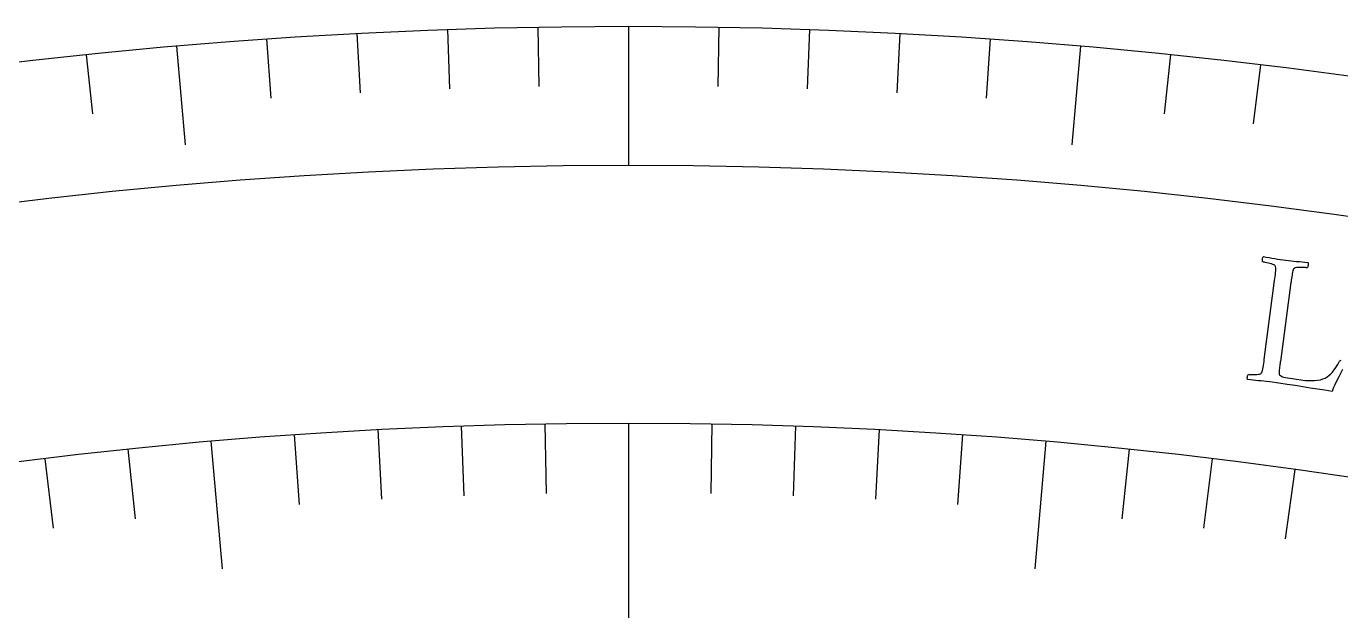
# Model space of a CAD drawing. Header units: millimetres. Extents: x -76 to 76, y -76 to 86.
# Drawn here: x -8.65 to 10.23, y 66.08 to 74.48 of the extents above; entities that cross this region are included whole.
import ezdxf

# ---------------------------------------------------------------- set-up
doc = ezdxf.new("R2010")
doc.units = ezdxf.units.MM
for name, color, linetype in [('ENGRAVE', 7, 'Continuous'), ('ENGRAVE_FINE', 8, 'Continuous'), ('TEXT', 5, 'Continuous')]:
    doc.layers.add(name, color=color, linetype=linetype)

msp = doc.modelspace()

# ---------------------------------------------------------------- linework, layer by layer
at = {"layer": 'ENGRAVE'}
for points in [[(0, 74.48), (0, 72.485)], [(-6.4914, 74.1966), (-6.3672, 72.777)], [(6.4914, 74.1966), (6.3672, 72.777)], [(0, 68.78), (0, 60.42)], [(-5.9946, 68.5183), (-5.8343, 66.6861)], [(5.9946, 68.5183), (5.8343, 66.6861)]]:
    msp.add_lwpolyline(points, dxfattribs=at)
for radius in [74.48, 74.48, 72.485, 68.78, 68.78]:
    msp.add_circle((0, 0), radius, dxfattribs=at)
at = {"layer": 'ENGRAVE_FINE'}
for points in [[(-3.898, 74.3779), (-3.8532, 73.5241)], [(-2.5993, 74.4346), (-2.5695, 73.5801)], [(-1.2999, 74.4687), (-1.2849, 73.6138)], [(1.2999, 74.4687), (1.2849, 73.6138)], [(2.5993, 74.4346), (2.5695, 73.5801)], [(3.898, 74.3779), (3.8532, 73.5241)], [(-5.1955, 74.2986), (-5.1358, 73.4457)], [(5.1955, 74.2986), (5.1358, 73.4457)], [(-7.7853, 74.072), (-7.6959, 73.2217)], [(7.7853, 74.072), (7.6959, 73.2217)], [(9.0768, 73.9248), (8.9726, 73.0762)], [(-2.4004, 68.7381), (-2.3654, 67.7355)], [(-1.2004, 68.7695), (-1.1829, 67.7665)], [(1.2004, 68.7695), (1.1829, 67.7665)], [(2.4004, 68.7381), (2.3654, 67.7355)], [(-4.7979, 68.6125), (-4.7279, 67.6117)], [(-3.5997, 68.6857), (-3.5472, 67.6839)], [(3.5997, 68.6857), (3.5472, 67.6839)], [(4.7979, 68.6125), (4.7279, 67.6117)], [(-7.1895, 68.4032), (-7.0846, 67.4055)], [(7.1895, 68.4032), (7.0846, 67.4055)], [(-8.3822, 68.2673), (-8.2599, 67.2716)], [(8.3822, 68.2673), (8.2599, 67.2716)], [(9.5723, 68.1106), (9.4327, 67.1172)]]:
    msp.add_lwpolyline(points, dxfattribs=at)
at = {"layer": 'TEXT'}
msp.add_lwpolyline([(10.2568, 69.5476), (10.2271, 69.4921), (10.1963, 69.4351), (10.1673, 69.3791), (10.1429, 69.327), (10.123, 69.2788), (10.1076, 69.2344), (10.0013, 69.2502), (9.8954, 69.2664), (9.7899, 69.2831), (9.6848, 69.3003), (9.5765, 69.3178), (9.4613, 69.3354), (9.3392, 69.3529), (9.2102, 69.3705), (9.1654, 69.3762), (9.1229, 69.381), (9.0827, 69.385), (9.0448, 69.3881), (9.0077, 69.3911), (8.9701, 69.3947), (8.9318, 69.3989), (8.8929, 69.4036), (8.8891, 69.4107), (8.887, 69.4196), (8.8868, 69.4304), (8.8883, 69.443), (8.891, 69.4554), (8.8943, 69.4657), (8.8982, 69.4739), (8.9027, 69.4799), (8.9125, 69.4789), (8.9258, 69.478), (8.9425, 69.4771), (8.9627, 69.4763), (8.9844, 69.476), (9.0058, 69.4766), (9.0267, 69.4782), (9.0472, 69.4806), (9.0653, 69.4839), (9.0788, 69.4882), (9.0879, 69.4935), (9.0924, 69.4996), (9.0995, 69.5165), (9.1057, 69.5359), (9.1111, 69.5579), (9.1156, 69.5824), (9.1197, 69.6087), (9.1237, 69.6361), (9.1277, 69.6644), (9.1316, 69.6939), (9.2803, 70.8292), (9.2841, 70.8587), (9.2876, 70.8874), (9.2908, 70.9153), (9.2938, 70.9423), (9.2958, 70.9678), (9.2962, 70.9908), (9.2952, 71.0115), (9.2925, 71.0297), (9.2898, 71.0379), (9.2823, 71.0456), (9.27, 71.0529), (9.2529, 71.0598), (9.233, 71.0663), (9.2126, 71.0723), (9.1916, 71.0779), (9.17, 71.083), (9.1498, 71.0874), (9.133, 71.0909), (9.1196, 71.0934), (9.1096, 71.0949), (9.1067, 71.1019), (9.1049, 71.1108), (9.1043, 71.1216), (9.1048, 71.1343), (9.1065, 71.1469), (9.1095, 71.1572), (9.1138, 71.1653), (9.1194, 71.1712), (9.1606, 71.1644), (9.2015, 71.1575), (9.2419, 71.1505), (9.282, 71.1432), (9.3218, 71.1362), (9.3613, 71.1297), (9.4005, 71.1238), (9.4394, 71.1184), (9.4794, 71.1133), (9.5189, 71.1088), (9.5579, 71.1049), (9.5965, 71.1015), (9.6353, 71.0983), (9.6749, 71.0947), (9.7153, 71.0908), (9.7566, 71.0866), (9.7605, 71.0795), (9.7625, 71.0706), (9.7627, 71.0598), (9.7611, 71.0472), (9.7582, 71.0348), (9.7548, 71.0245), (9.7508, 71.0164), (9.7462, 71.0105), (9.7361, 71.0116), (9.7225, 71.0127), (9.7054, 71.0137), (9.6848, 71.0147), (9.6627, 71.0154), (9.6412, 71.0155), (9.6204, 71.0149), (9.6001, 71.0137), (9.5822, 71.0115), (9.5683, 71.0076), (9.5584, 71.0022), (9.5526, 70.9952), (9.5469, 70.9811), (9.5418, 70.9648), (9.5373, 70.9464), (9.5334, 70.9258), (9.5298, 70.9036), (9.5262, 70.8803), (9.5227, 70.856), (9.5192, 70.8307), (9.5186, 70.8266), (9.5181, 70.8225), (9.5176, 70.8185), (9.517, 70.8144), (9.5165, 70.8103), (9.5159, 70.8062), (9.5154, 70.8021), (9.5148, 70.7981), (9.3623, 69.6633), (9.3619, 69.6602), (9.3614, 69.6565), (9.3608, 69.652), (9.3601, 69.6469), (9.3583, 69.6337), (9.3563, 69.6187), (9.354, 69.6018), (9.3515, 69.583), (9.3491, 69.5636), (9.3471, 69.5451), (9.3456, 69.5274), (9.3445, 69.5105), (9.3443, 69.4956), (9.3451, 69.4841), (9.3471, 69.4759), (9.3502, 69.4709), (9.3634, 69.4604), (9.3783, 69.4516), (9.3949, 69.4444), (9.4134, 69.4389), (9.4355, 69.434), (9.4633, 69.4289), (9.4968, 69.4236), (9.5359, 69.418), (9.6846, 69.3974), (9.7235, 69.3931), (9.7646, 69.3907), (9.8079, 69.3902), (9.8533, 69.3917), (9.8978, 69.3957), (9.938, 69.4028), (9.9741, 69.4132), (10.0059, 69.4267), (10.0326, 69.4426), (10.059, 69.462), (10.0851, 69.485), (10.1108, 69.5114), (10.1361, 69.5424), (10.1611, 69.579), (10.1857, 69.6212), (10.2099, 69.669), (10.2153, 69.6755), (10.2239, 69.6794), (10.2355, 69.6808)], dxfattribs=at)

doc.saveas('drawing.dxf')
